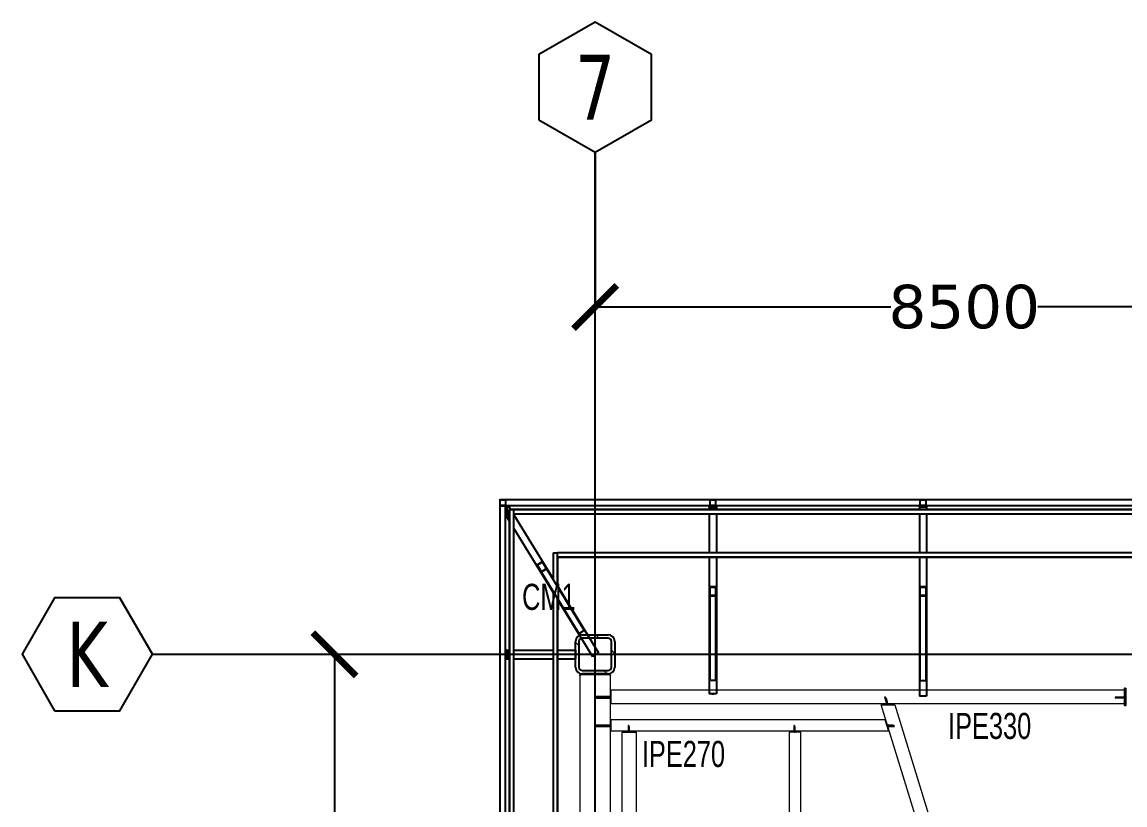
# Model space of a CAD drawing. Header units: millimetres. Extents: x -6598 to 74598, y -11659 to 33736.
# Drawn here: x -6598 to 6100, y 23766 to 32781 of the extents above; entities that cross this region are included whole.
import ezdxf
from ezdxf.enums import TextEntityAlignment as Align

# ---------------------------------------------------------------- set-up
doc = ezdxf.new("R2010")
doc.units = ezdxf.units.MM
for name, color, linetype, lineweight in [('0-3', 50, 'Continuous', 5), ('E_B_PLACA-1', 10, 'Continuous', 25), ('E_B_PLACA-2', 31, 'Continuous', 25), ('E_COLUMNAS-1', 31, 'Continuous', 25), ('E_COLUMNAS-2', 1, 'Continuous', 25), ('E_COLUMNAS-4', 1, 'Continuous', 35), ('E_TEXTO', 3, 'Continuous', 9), ('E_VIGAS-1', 31, 'Continuous', 25), ('E_VIGAS-2', 10, 'Continuous', 25), ('E_VIGAS-3', 5, 'Continuous', 25), ('HCB-VIGAS', 4, 'Continuous', 15), ('S-COLS-HDLN-2', 52, 'Continuous', 9)]:
    doc.layers.add(name, color=color, linetype=linetype, lineweight=lineweight)
for name, color, linetype in [('COTAS', 8, 'Continuous'), ('HCB-EJES', 1, 'Continuous'), ('HCB-PLATINAS', 5, 'Continuous'), ('HCB-ROTULOS', 2, 'Continuous')]:
    doc.layers.add(name, color=color, linetype=linetype)
doc.styles.add('Arial Narrow_2', font='', dxfattribs={"width": 0.85, "height": 0.3})
doc.styles.add('ROMANT', font='romant.shx', dxfattribs={"width": 0.8})
doc.styles.add('VERDANA', font='verdana.ttf')
doc.styles.get('Arial Narrow_2').set_extended_font_data('Arial Narrow')
doc.dimstyles.new('1.125', dxfattribs={"dimscale": 0, "dimtxt": 500, "dimasz": 500, "dimexe": 4, "dimexo": 4, "dimgap": 15, "dimtad": 0, "dimdec": 0, "dimzin": 4, "dimdsep": 46, "dimtxsty": 'ROMANT', "dimblk": 'ARCHTICK', "dimcen": -10, "dimclrd": 256, "dimclrt": 3, "dimadec": 0, "dimazin": 0, "dimtfac": 1, "dimtdec": 0, "dimtix": 1, "dimtmove": 0, "dimatfit": 0, "dimldrblk": 'OBLIQUE', "dimfxl": 0.05, "dimtolj": 1, "dimtzin": 0, "dimarcsym": 0})

# ---------------------------------------------------------------- blocks, each defined once
blk = doc.blocks.new('EST_SFM_VIGA-METALICA-SECCION-C - EST_SFM_VIGA-METALICA-UPN160-1558388-_30_00m_N_E_-NIVEL-8 DOC')
at = {"layer": 'E_VIGAS-1'}
for p, q in [((-35.165, 0.012), (-35.165, 0.018)), ((-35.159, 0.018), (-35.165, 0.018)), ((-32.741, 0.018), (-35.101, 0.018)), ((-30.321, 0.018), (-32.683, 0.018)), ((30.124, 0.018), (-30.263, 0.018)), ((-35.164, -0.047), (-35.097, -0.047)), ((-35.096, -0.047), (-32.747, -0.047)), ((-32.745, -0.047), (-32.679, -0.047)), ((-32.678, -0.047), (-30.327, -0.047)), ((-30.325, -0.047), (-30.259, -0.047)), ((-30.258, -0.047), (30.118, -0.047))]:
    blk.add_line(p, q, dxfattribs=at)
blk = doc.blocks.new('EST_SFM_VIGA-METALICA-SECCION-C - EST_SFM_VIGA-METALICA-UPN160-1608583-_30_00m_N_E_-NIVEL-8 DOC')
at = {"layer": 'E_VIGAS-1'}
for p, q in [((-14.399, -0.016), (-14.399, 0.047)), ((-14.396, 0.047), (-14.399, 0.047)), ((14.528, 0.047), (-14.394, 0.047)), ((-14.399, -0.018), (14.533, -0.018))]:
    blk.add_line(p, q, dxfattribs=at)
blk = doc.blocks.new('EST_SFM_VIGA-METALICA-SECCION-C - EST_SFM_VIGA-METALICA-UPN100-1529610-_30_00m_N_E_-NIVEL-8 DOC')
at = {"layer": 'E_VIGAS-2'}
for p, q in [((-14.442, -0.018), (-14.442, 0.032)), ((14.393, 0.032), (-14.441, 0.032)), ((-14.442, -0.018), (14.393, -0.018))]:
    blk.add_line(p, q, dxfattribs=at)
blk = doc.blocks.new('EST_SFM_VIGA-METALICA-SECCION-C - EST_SFM_VIGA-METALICA-UPN100-1529678-_30_00m_N_E_-NIVEL-8 DOC')
at = {"layer": 'E_VIGAS-2'}
for p, q in [((-13.943, -0.032), (-13.943, 0.018)), ((-13.556, 0.018), (-13.943, 0.018)), ((13.374, 0.018), (-13.422, 0.018)), ((-13.942, -0.032), (-13.638, -0.032)), ((-13.504, -0.032), (13.456, -0.032))]:
    blk.add_line(p, q, dxfattribs=at)
blk = doc.blocks.new('EST_SFM_VIGA-METALICA-SECCION-C - EST_SFM_VIGA-METALICA-UPN100-1526554-_30_00m_N_E_-NIVEL-8 DOC')
at = {"layer": 'E_VIGAS-2'}
for p, q in [((-34.929, -0.032), (-34.929, 0.018)), ((34.942, 0.018), (-34.929, 0.018)), ((-34.929, -0.032), (34.942, -0.032))]:
    blk.add_line(p, q, dxfattribs=at)
blk = doc.blocks.new('EST_SFM_VIGA-METALICA-SECCION-C - EST_SFM_VIGA-METALICA-UPN100-1526616-_30_00m_N_E_-NIVEL-8 DOC')
at = {"layer": 'E_VIGAS-2'}
for p, q in [((-34.827, -0.018), (-34.827, 0.032)), ((34.044, 0.032), (-34.827, 0.032)), ((-34.827, -0.018), (34.044, -0.018))]:
    blk.add_line(p, q, dxfattribs=at)
blk = doc.blocks.new('EST_SCM_COLUMNA-METALICA-SECCION-CUADRADA - EST_SCM_COLUMNA-TUBULAR-CUADRADA_PTEØ_70x70 e_3mm-1586568-_30_00m_N_E_-NIVEL-8 DOC')
at = {"layer": 'E_COLUMNAS-1'}
for p, q in [((-0.035, 0.029), (-0.035, -0.029)), ((-0.032, -0.029), (-0.032, 0.029)), ((0.029, 0.035), (-0.029, 0.035)), ((-0.029, 0.032), (0.029, 0.032)), ((0.032, 0.029), (0.032, -0.029)), ((0.035, -0.029), (0.035, 0.029)), ((0.029, -0.032), (-0.029, -0.032)), ((-0.029, -0.035), (0.029, -0.035))]:
    blk.add_line(p, q, dxfattribs=at)
for centre, radius, start, end in [((-0.029, 0.029), 0.006, 90, 180), ((-0.029, 0.029), 0.003, 90, 180), ((0.029, 0.029), 0.006, 360, 90), ((0.029, 0.029), 0.003, 0, 90), ((-0.029, -0.029), 0.006, 180, 270), ((-0.029, -0.029), 0.006, 190, 270), ((-0.029, -0.029), 0.003, 180, 270), ((-0.029, -0.029), 0.003, 210, 270), ((0.029, -0.029), 0.003, 270, 360), ((0.029, -0.029), 0.006, 270, 360), ((0.029, -0.029), 0.006, 270, 350), ((0.029, -0.029), 0.003, 270, 330)]:
    blk.add_arc(centre, radius, start, end, dxfattribs=at)
blk = doc.blocks.new('EST_SCM_COLUMNA-METALICA-SECCION-CUADRADA - EST_SCM_COLUMNA-TUBULAR-CUADRADA_PTEØ_70x70 e_3mm-V20-_30_00m_N_E_-NIVEL-8 DOC')
at = {"layer": 'E_COLUMNAS-1'}
for p, q in [((-0.035, 0.029), (-0.035, -0.029)), ((-0.032, -0.029), (-0.032, 0.029)), ((0.029, 0.035), (-0.029, 0.035)), ((-0.029, 0.032), (0.029, 0.032)), ((0.032, 0.029), (0.032, -0.029)), ((0.035, -0.029), (0.035, 0.029)), ((0.029, -0.032), (-0.029, -0.032)), ((-0.029, -0.035), (0.029, -0.035))]:
    blk.add_line(p, q, dxfattribs=at)
for centre, radius, start, end in [((-0.029, 0.029), 0.006, 90, 180), ((-0.029, 0.029), 0.003, 90, 180), ((0.029, 0.029), 0.006, 360, 90), ((0.029, 0.029), 0.003, 0, 90), ((-0.029, -0.029), 0.006, 180, 270), ((-0.029, -0.029), 0.003, 180, 270), ((0.029, -0.029), 0.003, 270, 360), ((0.029, -0.029), 0.006, 270, 360), ((0.029, -0.029), 0.006, 280, 350), ((0.029, -0.029), 0.003, 300, 330)]:
    blk.add_arc(centre, radius, start, end, dxfattribs=at)
blk = doc.blocks.new('DCTIB_CNI_EST_MOD-1A-FAC_0001_rvt-2-_30_00m_N_E_-NIVEL-8 DOC')
at = {"layer": 'E_B_PLACA-1'}
for p, q in [((-75.147, 167.83), (-5.177, 167.83)), ((-75.147, 138.995), (-75.147, 167.83)), ((-74.597, 167.28), (-74.597, 166.944)), ((-5.727, 167.28), (-74.597, 167.28)), ((-74.597, 166.81), (-74.597, 140.014))]:
    blk.add_line(p, q, dxfattribs=at)
at = {"layer": 'E_B_PLACA-2'}
for p, q in [((-75.147, 167.83), (-75.147, 138.995)), ((-5.177, 167.83), (-75.147, 167.83)), ((-74.597, 167.28), (-5.727, 167.28)), ((-74.597, 166.944), (-74.597, 167.28)), ((-74.597, 140.014), (-74.597, 166.81))]:
    blk.add_line(p, q, dxfattribs=at)
at = {"layer": 'E_COLUMNAS-1'}
for centre, radius, start, end in [((-75.196, 167.879), 0.006, 280, 350), ((-75.196, 167.879), 0.006, 280, 350), ((-75.196, 167.879), 0.003, 300, 330), ((-75.196, 167.879), 0.003, 300, 330), ((-72.836, 167.879), 0.006, 190, 270), ((-72.836, 167.879), 0.006, 190, 270), ((-72.836, 167.879), 0.003, 210, 270), ((-72.836, 167.879), 0.003, 210, 270), ((-72.778, 167.879), 0.006, 270, 350), ((-72.778, 167.879), 0.006, 270, 350), ((-72.778, 167.879), 0.003, 270, 330), ((-72.778, 167.879), 0.003, 270, 330), ((-70.416, 167.879), 0.006, 190, 270), ((-70.416, 167.879), 0.006, 190, 270), ((-70.416, 167.879), 0.003, 210, 270), ((-70.416, 167.879), 0.003, 210, 270), ((-70.358, 167.879), 0.006, 270, 350), ((-70.358, 167.879), 0.006, 270, 350), ((-70.358, 167.879), 0.003, 270, 330), ((-70.358, 167.879), 0.003, 270, 330)]:
    blk.add_arc(centre, radius, start, end, dxfattribs=at)
at = {"layer": 'E_VIGAS-1'}
for p, q in [((-75.154, 167.859), (-75.166, 167.878)), ((-72.81, 167.876), (-72.81, 167.878)), ((-72.81, 167.864), (-72.81, 167.873)), ((-72.805, 167.878), (-72.805, 167.876)), ((-72.805, 167.873), (-72.805, 167.864)), ((-70.39, 167.876), (-70.39, 167.878)), ((-70.39, 167.864), (-70.39, 167.873)), ((-70.385, 167.878), (-70.385, 167.876)), ((-70.385, 167.873), (-70.385, 167.864)), ((-75.195, 167.791), (-75.176, 167.76)), ((-75.181, 167.83), (-75.178, 167.825)), ((-75.178, 167.816), (-75.181, 167.82)), ((-75.176, 167.859), (-75.176, 167.842)), ((-75.176, 167.842), (-75.176, 167.859)), ((-75.176, 167.859), (-75.154, 167.859)), ((-75.176, 167.739), (-75.176, 167.792)), ((-75.153, 167.858), (-75.175, 167.858)), ((-75.175, 167.858), (-75.175, 167.737)), ((-75.173, 167.867), (-75.174, 167.865)), ((-75.153, 167.858), (-75.136, 167.83)), ((-72.848, 167.858), (-72.848, 167.859)), ((-72.848, 167.859), (-72.82, 167.859)), ((-72.82, 167.859), (-72.848, 167.859)), ((-72.848, 167.858), (-72.766, 167.858)), ((-72.766, 167.858), (-72.848, 167.858)), ((-72.848, 167.858), (-72.848, 167.83)), ((-72.81, 167.859), (-72.81, 167.864)), ((-72.805, 167.864), (-72.805, 167.859)), ((-72.766, 167.859), (-72.794, 167.859)), ((-72.794, 167.859), (-72.766, 167.859)), ((-72.766, 167.859), (-72.766, 167.858)), ((-72.766, 167.858), (-72.766, 167.83)), ((-70.428, 167.858), (-70.428, 167.859)), ((-70.428, 167.859), (-70.4, 167.859)), ((-70.346, 167.858), (-70.428, 167.858)), ((-70.428, 167.858), (-70.428, 167.83)), ((-70.39, 167.859), (-70.39, 167.864)), ((-70.385, 167.864), (-70.385, 167.859)), ((-70.374, 167.859), (-70.346, 167.859)), ((-70.346, 167.859), (-70.346, 167.858)), ((-70.346, 167.858), (-70.346, 167.83)), ((-75.175, 167.737), (-75.147, 167.692)), ((-72.848, 167.28), (-72.848, 165.706)), ((-72.766, 167.28), (-72.766, 165.706)), ((-70.428, 167.28), (-70.428, 165.679)), ((-70.346, 167.28), (-70.346, 165.679)), ((-74.828, 167.188), (-74.782, 167.113)), ((-74.772, 167.226), (-74.827, 167.193)), ((-74.826, 167.191), (-74.771, 167.224)), ((-74.826, 167.188), (-74.822, 167.181)), ((-74.781, 167.114), (-74.826, 167.188)), ((-74.782, 167.113), (-74.35, 166.404)), ((-74.781, 167.114), (-74.779, 167.111)), ((-74.724, 167.146), (-74.779, 167.113)), ((-74.778, 167.111), (-74.723, 167.145)), ((-74.765, 167.216), (-74.769, 167.223)), ((-74.769, 167.223), (-74.724, 167.149)), ((-74.723, 167.15), (-74.768, 167.224)), ((-74.722, 167.146), (-74.724, 167.149)), ((-74.29, 166.44), (-74.723, 167.15)), ((-74.597, 166.95), (-74.124, 166.179)), ((-72.842, 166.934), (-72.842, 166.84)), ((-72.841, 166.934), (-72.841, 166.925)), ((-72.841, 166.84), (-72.841, 166.934)), ((-72.775, 166.939), (-72.839, 166.939)), ((-72.839, 166.937), (-72.775, 166.937)), ((-72.774, 166.925), (-72.774, 166.934)), ((-72.774, 166.934), (-72.774, 166.84)), ((-72.772, 166.84), (-72.772, 166.934)), ((-70.422, 166.934), (-70.422, 166.84)), ((-70.421, 166.934), (-70.421, 166.925)), ((-70.421, 166.84), (-70.421, 166.934)), ((-70.355, 166.939), (-70.419, 166.939)), ((-70.419, 166.937), (-70.355, 166.937)), ((-70.354, 166.925), (-70.354, 166.934)), ((-70.354, 166.934), (-70.354, 166.84)), ((-70.352, 166.84), (-70.352, 166.934)), ((-74.597, 166.793), (-74.194, 166.136)), ((-72.842, 166.84), (-72.842, 165.87)), ((-72.841, 166.84), (-72.841, 166.837)), ((-72.775, 166.838), (-72.839, 166.838)), ((-72.839, 166.836), (-72.775, 166.836)), ((-72.774, 166.837), (-72.774, 166.84)), ((-72.772, 165.87), (-72.772, 166.84)), ((-70.422, 166.84), (-70.422, 165.865)), ((-70.421, 166.84), (-70.421, 166.837)), ((-70.355, 166.838), (-70.419, 166.838)), ((-70.419, 166.836), (-70.355, 166.836)), ((-70.354, 166.837), (-70.354, 166.84)), ((-70.352, 165.865), (-70.352, 166.84)), ((-74.346, 166.402), (-74.291, 166.435)), ((-75.177, 166.212), (-75.195, 166.212)), ((-75.195, 166.165), (-75.181, 166.165)), ((-75.181, 166.16), (-75.195, 166.16)), ((-75.195, 166.112), (-75.177, 166.112)), ((-75.181, 166.165), (-75.176, 166.165)), ((-75.181, 166.165), (-75.176, 166.165)), ((-75.177, 166.165), (-75.181, 166.165)), ((-75.176, 166.16), (-75.181, 166.16)), ((-75.181, 166.16), (-75.177, 166.16)), ((-75.176, 166.16), (-75.181, 166.16)), ((-75.177, 166.175), (-75.177, 166.212)), ((-75.177, 166.212), (-75.175, 166.212)), ((-75.177, 166.112), (-75.177, 166.15)), ((-75.175, 166.112), (-75.177, 166.112)), ((-75.175, 166.112), (-75.175, 166.212)), ((-75.175, 166.212), (-75.147, 166.212)), ((-75.175, 166.212), (-75.175, 166.112)), ((-75.175, 166.112), (-75.147, 166.112)), ((-74.597, 166.212), (-74.388, 166.212)), ((-74.597, 166.112), (-74.388, 166.112)), ((-74.388, 166.212), (-74.388, 166.112)), ((-74.124, 166.179), (-74.194, 166.136)), ((-72.839, 165.866), (-72.775, 165.866)), ((-70.419, 165.861), (-70.355, 165.861)), ((-72.766, 165.706), (-72.848, 165.706)), ((-72.82, 165.706), (-72.848, 165.706)), ((-72.81, 165.706), (-72.81, 165.706)), ((-72.81, 165.706), (-72.805, 165.706)), ((-72.805, 165.706), (-72.805, 165.706)), ((-72.766, 165.706), (-72.794, 165.706)), ((-70.346, 165.679), (-70.428, 165.679))]:
    blk.add_line(p, q, dxfattribs=at)
at = {"layer": 'E_VIGAS-1', "flags": 128}
for points in [[(-75.17, 167.878), (-75.171, 167.874), (-75.172, 167.87), (-75.174, 167.866), (-75.176, 167.862), (-75.18, 167.859), (-75.183, 167.856), (-75.188, 167.854), (-75.192, 167.853), (-75.195, 167.853)], [(-75.195, 167.853), (-75.191, 167.846), (-75.186, 167.837), (-75.181, 167.83)], [(-75.181, 167.82), (-75.186, 167.828), (-75.191, 167.837), (-75.195, 167.843)], [(-75.154, 167.859), (-75.153, 167.858), (-75.153, 167.858)], [(-75.175, 167.737), (-75.176, 167.737), (-75.176, 167.739)], [(-74.827, 167.193), (-74.828, 167.192), (-74.828, 167.192), (-74.828, 167.191), (-74.828, 167.19), (-74.828, 167.189), (-74.828, 167.188), (-74.828, 167.188)], [(-74.826, 167.188), (-74.826, 167.189), (-74.827, 167.189), (-74.827, 167.19), (-74.827, 167.19), (-74.826, 167.19), (-74.826, 167.191), (-74.826, 167.191)], [(-74.782, 167.113), (-74.782, 167.113), (-74.781, 167.112), (-74.78, 167.112), (-74.78, 167.111), (-74.779, 167.111), (-74.778, 167.111), (-74.778, 167.111)], [(-74.779, 167.113), (-74.779, 167.113), (-74.779, 167.113), (-74.78, 167.113), (-74.78, 167.113), (-74.78, 167.113), (-74.781, 167.114), (-74.781, 167.114)], [(-74.768, 167.224), (-74.768, 167.225), (-74.769, 167.225), (-74.77, 167.226), (-74.77, 167.226), (-74.771, 167.226), (-74.772, 167.226), (-74.772, 167.226)], [(-74.771, 167.224), (-74.771, 167.224), (-74.771, 167.224), (-74.771, 167.224), (-74.77, 167.224), (-74.77, 167.224), (-74.77, 167.224), (-74.769, 167.224), (-74.769, 167.223)], [(-74.724, 167.149), (-74.724, 167.149), (-74.724, 167.148), (-74.723, 167.148), (-74.724, 167.147), (-74.724, 167.147), (-74.724, 167.147), (-74.724, 167.146)], [(-74.723, 167.145), (-74.722, 167.145), (-74.722, 167.146), (-74.722, 167.146), (-74.722, 167.147), (-74.722, 167.148), (-74.722, 167.149), (-74.723, 167.15)], [(-72.839, 166.939), (-72.84, 166.939), (-72.84, 166.938), (-72.841, 166.938), (-72.841, 166.938), (-72.842, 166.937), (-72.842, 166.936), (-72.842, 166.935), (-72.842, 166.934)], [(-72.841, 166.934), (-72.841, 166.935), (-72.84, 166.935), (-72.84, 166.936), (-72.84, 166.936), (-72.84, 166.936), (-72.84, 166.936), (-72.839, 166.937), (-72.839, 166.937)], [(-72.772, 166.934), (-72.772, 166.935), (-72.772, 166.936), (-72.773, 166.937), (-72.773, 166.938), (-72.773, 166.938), (-72.774, 166.938), (-72.775, 166.939), (-72.775, 166.939)], [(-72.775, 166.937), (-72.775, 166.937), (-72.775, 166.936), (-72.774, 166.936), (-72.774, 166.936), (-72.774, 166.936), (-72.774, 166.935), (-72.774, 166.935), (-72.774, 166.934)], [(-70.419, 166.939), (-70.42, 166.939), (-70.42, 166.938), (-70.421, 166.938), (-70.421, 166.938), (-70.422, 166.937), (-70.422, 166.936), (-70.422, 166.935), (-70.422, 166.934)], [(-70.421, 166.934), (-70.421, 166.935), (-70.42, 166.935), (-70.42, 166.936), (-70.42, 166.936), (-70.42, 166.936), (-70.42, 166.936), (-70.419, 166.937), (-70.419, 166.937)], [(-70.352, 166.934), (-70.352, 166.935), (-70.352, 166.936), (-70.353, 166.937), (-70.353, 166.938), (-70.353, 166.938), (-70.354, 166.938), (-70.355, 166.939), (-70.355, 166.939)], [(-70.355, 166.937), (-70.355, 166.937), (-70.355, 166.936), (-70.354, 166.936), (-70.354, 166.936), (-70.354, 166.936), (-70.354, 166.935), (-70.354, 166.935), (-70.354, 166.934)], [(-72.842, 166.84), (-72.842, 166.839), (-72.842, 166.839), (-72.842, 166.838), (-72.841, 166.837), (-72.841, 166.837), (-72.84, 166.836), (-72.84, 166.836), (-72.839, 166.836)], [(-72.839, 166.838), (-72.839, 166.838), (-72.84, 166.838), (-72.84, 166.839), (-72.84, 166.839), (-72.84, 166.839), (-72.84, 166.839), (-72.841, 166.84), (-72.841, 166.84)], [(-72.775, 166.836), (-72.775, 166.836), (-72.774, 166.836), (-72.773, 166.837), (-72.773, 166.837), (-72.773, 166.838), (-72.772, 166.839), (-72.772, 166.839), (-72.772, 166.84)], [(-72.774, 166.84), (-72.774, 166.84), (-72.774, 166.839), (-72.774, 166.839), (-72.774, 166.839), (-72.774, 166.839), (-72.775, 166.838), (-72.775, 166.838), (-72.775, 166.838)], [(-70.422, 166.84), (-70.422, 166.839), (-70.422, 166.839), (-70.422, 166.838), (-70.421, 166.837), (-70.421, 166.837), (-70.42, 166.836), (-70.42, 166.836), (-70.419, 166.836)], [(-70.419, 166.838), (-70.419, 166.838), (-70.42, 166.838), (-70.42, 166.839), (-70.42, 166.839), (-70.42, 166.839), (-70.42, 166.839), (-70.421, 166.84), (-70.421, 166.84)], [(-70.355, 166.836), (-70.355, 166.836), (-70.354, 166.836), (-70.353, 166.837), (-70.353, 166.837), (-70.353, 166.838), (-70.352, 166.839), (-70.352, 166.839), (-70.352, 166.84)], [(-70.354, 166.84), (-70.354, 166.84), (-70.354, 166.839), (-70.354, 166.839), (-70.354, 166.839), (-70.354, 166.839), (-70.355, 166.838), (-70.355, 166.838), (-70.355, 166.838)], [(-74.35, 166.404), (-74.35, 166.403), (-74.349, 166.403), (-74.348, 166.402), (-74.348, 166.402), (-74.347, 166.402), (-74.346, 166.402), (-74.346, 166.402)], [(-74.291, 166.435), (-74.29, 166.436), (-74.29, 166.436), (-74.29, 166.437), (-74.29, 166.438), (-74.29, 166.439), (-74.29, 166.44), (-74.29, 166.44)], [(-72.839, 165.866), (-72.84, 165.866), (-72.84, 165.866), (-72.841, 165.867), (-72.841, 165.867), (-72.842, 165.868), (-72.842, 165.869), (-72.842, 165.869), (-72.842, 165.87)], [(-72.772, 165.87), (-72.772, 165.869), (-72.772, 165.869), (-72.773, 165.868), (-72.773, 165.867), (-72.773, 165.867), (-72.774, 165.866), (-72.775, 165.866), (-72.775, 165.866)], [(-70.419, 165.861), (-70.42, 165.861), (-70.42, 165.861), (-70.421, 165.862), (-70.421, 165.862), (-70.422, 165.863), (-70.422, 165.864), (-70.422, 165.864), (-70.422, 165.865)], [(-70.352, 165.865), (-70.352, 165.864), (-70.352, 165.864), (-70.353, 165.863), (-70.353, 165.862), (-70.353, 165.862), (-70.354, 165.861), (-70.355, 165.861), (-70.355, 165.861)]]:
    blk.add_lwpolyline(points, dxfattribs=at)
at = {"layer": 'E_VIGAS-1'}
for centre, start_param, end_param in [((-72.82, 165.706), 4.712389, 6.283185), ((-72.82, 165.706), 0.785398, 1.308997), ((-72.82, 165.706), 0, 0.261799), ((-72.794, 165.706), 3.141593, 4.712389), ((-72.794, 165.706), 2.879793, 3.141593), ((-72.794, 165.706), 1.832596, 2.356194)]:
    blk.add_ellipse(centre, major_axis=(0.0107, 0), ratio=0.002226, start_param=start_param, end_param=end_param, dxfattribs=at)
for points, knots in [([(-75.181, 167.83), (-75.181, 167.83), (-75.181, 167.829), (-75.18, 167.828), (-75.18, 167.828), (-75.179, 167.828), (-75.179, 167.828), (-75.179, 167.827), (-75.178, 167.828), (-75.178, 167.828), (-75.178, 167.828), (-75.178, 167.829), (-75.177, 167.829), (-75.177, 167.829), (-75.177, 167.829), (-75.177, 167.83), (-75.177, 167.83), (-75.177, 167.83), (-75.177, 167.831), (-75.177, 167.832), (-75.177, 167.832), (-75.177, 167.832), (-75.177, 167.832), (-75.177, 167.833), (-75.177, 167.833), (-75.177, 167.833), (-75.177, 167.834), (-75.177, 167.835), (-75.176, 167.836), (-75.176, 167.836), (-75.176, 167.838), (-75.176, 167.84), (-75.176, 167.841), (-75.176, 167.842)], [0, 0, 0, 0, 0.071429, 0.142857, 0.160714, 0.178571, 0.214286, 0.25, 0.285714, 0.321429, 0.357143, 0.392857, 0.410714, 0.419643, 0.428571, 0.4375, 0.446429, 0.464286, 0.5, 0.535714, 0.553571, 0.5625, 0.571429, 0.580357, 0.589286, 0.607143, 0.642857, 0.678571, 0.714286, 0.75, 0.785714, 0.857143, 1, 1, 1, 1]), ([(-75.178, 167.828), (-75.178, 167.828), (-75.179, 167.827), (-75.179, 167.828), (-75.179, 167.828), (-75.18, 167.828), (-75.18, 167.828), (-75.181, 167.829), (-75.181, 167.83), (-75.181, 167.83)], [0.7142857, 0.7142857, 0.7142857, 0.7142857, 0.75, 0.7857143, 0.8214286, 0.8392857, 0.8571429, 0.9285714, 1, 1, 1, 1]), ([(-75.176, 167.792), (-75.176, 167.793), (-75.176, 167.796), (-75.177, 167.801), (-75.177, 167.805), (-75.178, 167.811), (-75.179, 167.816), (-75.181, 167.819), (-75.181, 167.82)], [0, 0, 0, 0, 0.142857, 0.285714, 0.428571, 0.571429, 0.857143, 1, 1, 1, 1]), ([(-75.176, 167.842), (-75.176, 167.841), (-75.176, 167.84), (-75.176, 167.838), (-75.176, 167.836), (-75.176, 167.836), (-75.177, 167.835), (-75.177, 167.834), (-75.177, 167.833), (-75.177, 167.833), (-75.177, 167.833), (-75.177, 167.832), (-75.177, 167.832)], [0, 0, 0, 0, 0.1428571, 0.2142857, 0.25, 0.2857143, 0.3214286, 0.3571429, 0.3928571, 0.4107143, 0.4196429, 0.4285714, 0.4285714, 0.4285714, 0.4285714]), ([(-75.177, 167.805), (-75.177, 167.803), (-75.176, 167.799), (-75.176, 167.794), (-75.176, 167.792)], [0.5714286, 0.5714286, 0.5714286, 0.5714286, 0.7857143, 0.9824864, 0.9824864, 0.9824864, 0.9824864]), ([(-72.82, 167.859), (-72.819, 167.859), (-72.818, 167.859), (-72.815, 167.859), (-72.813, 167.86), (-72.811, 167.86), (-72.81, 167.862), (-72.81, 167.863), (-72.81, 167.864)], [0, 0, 0, 0, 0.142857, 0.285714, 0.428571, 0.571429, 0.785714, 1, 1, 1, 1]), ([(-72.81, 167.864), (-72.81, 167.863), (-72.81, 167.862), (-72.812, 167.86), (-72.813, 167.86), (-72.815, 167.859), (-72.816, 167.859), (-72.817, 167.859), (-72.819, 167.859), (-72.82, 167.859)], [0, 0, 0, 0, 0.285714, 0.428571, 0.571429, 0.678571, 0.732143, 0.785714, 1, 1, 1, 1]), ([(-72.794, 167.859), (-72.795, 167.859), (-72.796, 167.859), (-72.799, 167.859), (-72.801, 167.86), (-72.803, 167.86), (-72.804, 167.862), (-72.805, 167.863), (-72.805, 167.864)], [0, 0, 0, 0, 0.142857, 0.285714, 0.428571, 0.571429, 0.785714, 1, 1, 1, 1]), ([(-72.805, 167.864), (-72.805, 167.863), (-72.804, 167.861), (-72.803, 167.86), (-72.801, 167.86), (-72.8, 167.859), (-72.799, 167.859), (-72.797, 167.859), (-72.795, 167.859), (-72.794, 167.859)], [0, 0, 0, 0, 0.285714, 0.428571, 0.571429, 0.678571, 0.732143, 0.785714, 1, 1, 1, 1]), ([(-70.4, 167.859), (-70.399, 167.859), (-70.398, 167.859), (-70.395, 167.859), (-70.393, 167.86), (-70.391, 167.86), (-70.39, 167.862), (-70.39, 167.863), (-70.39, 167.864)], [0, 0, 0, 0, 0.142857, 0.285714, 0.428571, 0.571429, 0.785714, 1, 1, 1, 1]), ([(-70.39, 167.864), (-70.39, 167.863), (-70.39, 167.862), (-70.392, 167.86), (-70.393, 167.86), (-70.395, 167.859), (-70.396, 167.859), (-70.397, 167.859), (-70.399, 167.859), (-70.4, 167.859)], [0, 0, 0, 0, 0.285714, 0.428571, 0.571429, 0.678571, 0.732143, 0.785714, 1, 1, 1, 1]), ([(-70.374, 167.859), (-70.375, 167.859), (-70.376, 167.859), (-70.379, 167.859), (-70.381, 167.86), (-70.383, 167.86), (-70.384, 167.862), (-70.385, 167.863), (-70.385, 167.864)], [0, 0, 0, 0, 0.142857, 0.285714, 0.428571, 0.571429, 0.785714, 1, 1, 1, 1]), ([(-70.385, 167.864), (-70.385, 167.863), (-70.384, 167.862), (-70.383, 167.86), (-70.381, 167.86), (-70.38, 167.859), (-70.379, 167.859), (-70.377, 167.859), (-70.375, 167.859), (-70.374, 167.859)], [0, 0, 0, 0, 0.285714, 0.428571, 0.571429, 0.678571, 0.732143, 0.785714, 1, 1, 1, 1]), ([(-75.181, 166.165), (-75.181, 166.165), (-75.18, 166.165), (-75.179, 166.166), (-75.178, 166.167), (-75.177, 166.168), (-75.177, 166.17), (-75.177, 166.171), (-75.177, 166.172), (-75.177, 166.174), (-75.177, 166.175)], [0, 0, 0, 0, 0.142857, 0.285714, 0.428571, 0.571429, 0.678571, 0.732143, 0.785714, 1, 1, 1, 1]), ([(-75.177, 166.15), (-75.177, 166.151), (-75.177, 166.152), (-75.177, 166.154), (-75.177, 166.156), (-75.178, 166.158), (-75.179, 166.159), (-75.181, 166.16), (-75.181, 166.16)], [0, 0, 0, 0, 0.142857, 0.285714, 0.428571, 0.571429, 0.785714, 1, 1, 1, 1])]:
    blk.add_open_spline(points, degree=3, knots=knots, dxfattribs=at)
for points in [[(-75.181, 167.82), (-75.18, 167.818), (-75.179, 167.816), (-75.178, 167.813)], [(-75.176, 167.859), (-75.176, 167.859), (-75.176, 167.858), (-75.175, 167.858), (-75.175, 167.858)]]:
    blk.add_open_spline(points, degree=3, dxfattribs=at)
at = {"layer": 'E_VIGAS-2'}
for p, q in [((-75.097, 167.767), (-74.647, 167.033)), ((-72.848, 167.78), (-72.848, 167.33)), ((-72.766, 167.78), (-72.766, 167.33)), ((-70.428, 167.78), (-70.428, 167.33)), ((-70.346, 167.78), (-70.346, 167.33)), ((-75.097, 167.61), (-74.647, 166.876)), ((-75.097, 166.212), (-74.647, 166.212)), ((-75.097, 166.112), (-74.647, 166.112))]:
    blk.add_line(p, q, dxfattribs=at)
at = {"layer": 'E_COLUMNAS-1'}
for name, p in [('EST_SCM_COLUMNA-METALICA-SECCION-CUADRADA - EST_SCM_COLUMNA-TUBULAR-CUADRADA_PTEØ_70x70 e_3mm-V20-_30_00m_N_E_-NIVEL-8 DOC', (-75.225, 167.908)), ('EST_SCM_COLUMNA-METALICA-SECCION-CUADRADA - EST_SCM_COLUMNA-TUBULAR-CUADRADA_PTEØ_70x70 e_3mm-1586568-_30_00m_N_E_-NIVEL-8 DOC', (-72.807, 167.908)), ('EST_SCM_COLUMNA-METALICA-SECCION-CUADRADA - EST_SCM_COLUMNA-TUBULAR-CUADRADA_PTEØ_70x70 e_3mm-1586568-_30_00m_N_E_-NIVEL-8 DOC', (-70.387, 167.908))]:
    blk.add_blockref(name, p, dxfattribs=at)
at = {"layer": 'E_VIGAS-1'}
for name, p in [('EST_SFM_VIGA-METALICA-SECCION-C - EST_SFM_VIGA-METALICA-UPN160-1558388-_30_00m_N_E_-NIVEL-8 DOC', (-40.095, 167.925)), ('EST_SFM_VIGA-METALICA-SECCION-C - EST_SFM_VIGA-METALICA-UPN100-1526554-_30_00m_N_E_-NIVEL-8 DOC', (-40.169, 167.812)), ('EST_SFM_VIGA-METALICA-SECCION-C - EST_SFM_VIGA-METALICA-UPN100-1526616-_30_00m_N_E_-NIVEL-8 DOC', (-39.77, 167.298))]:
    blk.add_blockref(name, p, dxfattribs=at)
for name, p, rotation in [('EST_SFM_VIGA-METALICA-SECCION-C - EST_SFM_VIGA-METALICA-UPN160-1608583-_30_00m_N_E_-NIVEL-8 DOC', (-75.242, 153.479), 270), ('EST_SFM_VIGA-METALICA-SECCION-C - EST_SFM_VIGA-METALICA-UPN100-1529610-_30_00m_N_E_-NIVEL-8 DOC', (-75.13, 153.388), 269.9999999999999), ('EST_SFM_VIGA-METALICA-SECCION-C - EST_SFM_VIGA-METALICA-UPN100-1529678-_30_00m_N_E_-NIVEL-8 DOC', (-74.615, 153.388), 270.0000000000001)]:
    blk.add_blockref(name, p, dxfattribs=dict(at, rotation=rotation))
blk = doc.blocks.new('EST_SCM_COLUMNA-METALICA-SECCION-CUADRADA - EST_SCM_COLUMNA-TUBULAR-CUADRADA_ARMADA_450X450X38-V34-_30_00m_N_E_-NIVEL-8 DOC')
at = {"layer": 'S-COLS-HDLN-2'}
h = blk.add_hatch(dxfattribs=at)
h.set_pattern_fill('FP_17', color=256, style=0, pattern_type=2)
h.set_pattern_definition([(135, (74.162, -166.162), (-0.15909903, -0.15909903), [])])
h.paths.add_polyline_path([(0.138, -0.225), (0.149, -0.225), (0.178, -0.219), (0.203, -0.203), (0.219, -0.178), (0.225, -0.149), (0.225, 0.149), (0.219, 0.178), (0.203, 0.203), (0.178, 0.219), (0.149, 0.225), (-0.149, 0.225), (-0.178, 0.219), (-0.203, 0.203), (-0.219, 0.178), (-0.225, 0.149), (-0.225, -0.149), (-0.219, -0.178), (-0.203, -0.203), (-0.174, -0.22), (-0.148, -0.225), (-0.005, -0.225)])
h.paths.add_polyline_path([(0.149, -0.187), (-0.155, -0.185), (-0.168, -0.182), (-0.182, -0.168), (-0.187, -0.149), (-0.187, 0.149), (-0.182, 0.168), (-0.168, 0.182), (-0.148, 0.187), (0.149, 0.187), (0.168, 0.182), (0.182, 0.168), (0.187, 0.149), (0.187, -0.149), (0.182, -0.168), (0.168, -0.182), (0.16, -0.184)])
at = {"layer": 'E_COLUMNAS-2'}
for p, q in [((-0.225, -0.149), (-0.225, 0.149)), ((-0.187, 0.149), (-0.187, -0.149)), ((-0.149, 0.225), (0.149, 0.225)), ((0.149, 0.187), (-0.149, 0.187)), ((0.187, -0.149), (0.187, 0.149)), ((0.225, 0.149), (0.225, -0.149)), ((-0.149, -0.187), (0.149, -0.187)), ((0.149, -0.225), (-0.149, -0.225))]:
    blk.add_line(p, q, dxfattribs=at)
for centre, radius, start, end in [((-0.149, 0.149), 0.076, 90, 180), ((-0.149, 0.149), 0.038, 90, 180), ((0.149, 0.149), 0.076, 0, 90), ((0.149, 0.149), 0.038, 360, 90), ((-0.149, -0.149), 0.076, 180, 270), ((-0.149, -0.149), 0.038, 180, 270), ((0.149, -0.149), 0.038, 270, 360), ((0.149, -0.149), 0.076, 270, 0)]:
    blk.add_arc(centre, radius, start, end, dxfattribs=at)
blk = doc.blocks.new('_ArchTick')
at = {"color": 0, "linetype": 'ByBlock', "const_width": 0.15}
blk.add_lwpolyline([(-0.5, -0.5), (0.5, 0.5)], dxfattribs=at)
blk = doc.blocks.new('*D505')
at = {"layer": 'COTAS', "color": 0, "lineweight": -2, "transparency": 16777216}
for p, q in [((-5094, 25500), (-2996, 25500)), ((-5094, 17000), (-2996, 17000))]:
    blk.add_line(p, q, dxfattribs=at)
at = {"layer": 'COTAS', "lineweight": -2, "transparency": 16777216}
for p, q in [((-3000, 25500), (-3000, 21526)), ((-3000, 17000), (-3000, 20974))]:
    blk.add_line(p, q, dxfattribs=at)
at = {"layer": 'Defpoints', "color": 0, "transparency": 16777216}
for p in [(-5098, 25500), (-3000, 25500), (-5098, 17000)]:
    blk.add_point(p, dxfattribs=at)
at = {"layer": 'COTAS', "lineweight": -2, "transparency": 16777216, "xscale": 500, "yscale": 500, "zscale": 500}
for p, rotation in [((-3000, 25500), 90), ((-3000, 17000), 270)]:
    blk.add_blockref('_ArchTick', p, dxfattribs=dict(at, rotation=rotation))
at = {"layer": 'COTAS', "color": 3, "transparency": 16777216, "insert": (-3000, 21250), "char_height": 500, "attachment_point": 5, "rotation": 0.01, "style": 'VERDANA'}
blk.add_mtext('\\A1;8500', dxfattribs=at)
blk = doc.blocks.new('_Oblique')
at = {"color": 0, "linetype": 'ByBlock', "lineweight": -2}
blk.add_line((-0.5, -0.5), (0.5, 0.5), dxfattribs=at)
blk = doc.blocks.new('*D509')
at = {"layer": 'COTAS', "color": 0, "lineweight": -2, "transparency": 16777216}
for p, q in [((0, 31277), (0, 29496)), ((8500, 31277), (8500, 29496))]:
    blk.add_line(p, q, dxfattribs=at)
at = {"layer": 'COTAS', "lineweight": -2, "transparency": 16777216}
for p, q in [((0, 29500), (3404, 29500)), ((8500, 29500), (5096, 29500))]:
    blk.add_line(p, q, dxfattribs=at)
at = {"layer": 'Defpoints', "color": 0, "transparency": 16777216}
for p in [(0, 31281), (8500, 31281), (0, 29500)]:
    blk.add_point(p, dxfattribs=at)
at = {"layer": 'COTAS', "lineweight": -2, "transparency": 16777216, "xscale": 500, "yscale": 500, "zscale": 500, "rotation": 180}
blk.add_blockref('_ArchTick', (0, 29500), dxfattribs=at)
at = {"layer": 'COTAS', "lineweight": -2, "transparency": 16777216, "xscale": 500, "yscale": 500, "zscale": 500}
blk.add_blockref('_ArchTick', (8500, 29500), dxfattribs=at)
at = {"layer": 'COTAS', "color": 3, "transparency": 16777216, "insert": (4250, 29500), "char_height": 500, "attachment_point": 5, "style": 'VERDANA'}
blk.add_mtext('\\A1;8500', dxfattribs=at)

msp = doc.modelspace()

# ---------------------------------------------------------------- linework, layer by layer
at = {"layer": 'E_VIGAS-3'}
for points, knots in [([(-170.6, 25257.5), (-170.9, 25257.6), (-171.6, 25257.7), (-172.5, 25258), (-173.3, 25258.2), (-174, 25258.4), (-174.8, 25258.6), (-175, 25258.6), (-175, 25258.6)], [0, 0, 0, 0, 0.1428571, 0.2857143, 0.4285714, 0.5714286, 0.7142857, 1, 1, 1, 1]), ([(175, 25258.6), (175, 25258.6), (174.8, 25258.6), (174, 25258.4), (173.4, 25258.2), (172.8, 25258.1), (172.4, 25257.9), (171.7, 25257.8), (171.1, 25257.6), (170.6, 25257.5)], [0, 0, 0, 0, 0.2857143, 0.4285714, 0.5714286, 0.6785714, 0.7321429, 0.7857143, 1, 1, 1, 1])]:
    msp.add_open_spline(points, degree=3, knots=knots, dxfattribs=at)
at = {"layer": 'HCB-EJES'}
for p, q in [((0.1, -5780.2), (0.1, 31280.5)), ((-5098.2, 25500), (73098.4, 25500))]:
    msp.add_line(p, q, dxfattribs=at)
at = {"layer": 'HCB-PLATINAS', "color": 4}
msp.add_lwpolyline([(6104.9, 25109.9), (6104.9, 24909.9), (6098.9, 24909.9), (6098.9, 25109.9)], close=True, dxfattribs=at)
at = {"layer": 'HCB-ROTULOS'}
for points in [[(-649.4, 31655.5), (0.1, 31280.5), (649.6, 31655.5), (649.6, 32405.5), (0.1, 32780.5), (-649.4, 32405.5)], [(-6223.2, 24850.5), (-5473.2, 24850.5), (-5098.2, 25500), (-5473.2, 26149.5), (-6223.2, 26149.5), (-6598.2, 25500)]]:
    msp.add_lwpolyline(points, close=True, dxfattribs=at)
at = {"layer": 'HCB-VIGAS'}
for points in [[(-174.9, 235.1), (175.1, 235.1), (175.2, 25265.1), (-174.8, 25265.1)], [(185, 24929.9), (185, 25089.9), (6090, 25089.9), (6090, 24929.9)], [(174.4, 24996.7), (174.4, 25006.7), (-0.2, 25006.7), (-0.2, 24996.7)], [(184.9, 25012.9), (11.6, 25012.9), (11.6, 25006.7), (184.9, 25006.7)], [(3342.1, 25006.2), (3331.5, 25006.2), (3355, 24929.9), (3365.5, 24929.9)], [(3368.4, 24920.3), (3375.3, 24920.3), (3353.1, 24992.8), (3346.1, 24992.8)], [(6098.9, 25006.3), (5988.9, 25006.3), (5988.9, 25000.3), (6098.9, 25000.3)], [(174.4, 24669.5), (174.4, 24679.5), (-0.2, 24679.5), (-0.2, 24669.5)], [(184.9, 24685.7), (11.6, 24685.7), (11.6, 24679.5), (184.9, 24679.5)], [(185, 24750.1), (3335.6, 24750.1), (3377.2, 24615.1), (185, 24615.1)], [(389.5, 24679.4), (379.5, 24679.4), (379.5, 24615.2), (389.5, 24615.2)], [(389.5, 24604.7), (395.7, 24604.7), (395.7, 24668.1), (389.5, 24668.1)], [(2296.9, 24679.3), (2286.9, 24679.3), (2286.9, 24615.2), (2296.9, 24615.2)], [(2296.9, 24604.7), (2303.1, 24604.7), (2303.1, 24668), (2296.9, 24668)], [(3355.5, 24685.8), (3357.4, 24679.4), (3428.8, 24679.5), (3428.8, 24685.7)], [(3445.2, 24669.5), (3442.1, 24679.5), (3367.7, 24679.5), (3370.8, 24669.5)], [(472.6, 17465.2), (312.6, 17465.2), (312.6, 24604.7), (472.6, 24604.7)], [(2232.5, 17465.1), (2367.5, 17465.1), (2367.5, 24604.7), (2232.5, 24604.7)]]:
    msp.add_lwpolyline(points, close=True, dxfattribs=at)
msp.add_lwpolyline([(3450.3, 24920.3), (5742.3, 17461.8), (5592.4, 17461.8), (3293.5, 24920.3), (3450.3, 24920.3)], dxfattribs=at)

# ---------------------------------------------------------------- block references
at = {"layer": '0-3', "xscale": 1000.000000000017, "yscale": 1000.000000000017, "zscale": 1000.000000000017}
msp.add_blockref('DCTIB_CNI_EST_MOD-1A-FAC_0001_rvt-2-_30_00m_N_E_-NIVEL-8 DOC', (74162.1, -140662.4), dxfattribs=at)
at = {"layer": 'E_COLUMNAS-4', "xscale": 1000.000000000017, "yscale": 1000.000000000017, "zscale": 1000.000000000017}
msp.add_blockref('EST_SCM_COLUMNA-METALICA-SECCION-CUADRADA - EST_SCM_COLUMNA-TUBULAR-CUADRADA_ARMADA_450X450X38-V34-_30_00m_N_E_-NIVEL-8 DOC', (0, 25500.1), dxfattribs=at)

# ---------------------------------------------------------------- texts
at = {"layer": 'E_TEXTO', "char_height": 300, "attachment_point": 1, "style": 'Arial Narrow_2'}
for s, insert, width in [('CM1', (-840.9, 26311.8), 756.392), ('IPE330', (4063.2, 24825.6), 1206.139), ('IPE270', (537.9, 24502.8), 1206.139)]:
    msp.add_mtext(s, dxfattribs=dict(at, insert=insert, width=width))
at = {"layer": 'HCB-ROTULOS', "color": 4, "style": 'VERDANA', "width": 0.7}
for s, p in [('7', (0.1, 32030.5)), ('K', (-5848.2, 25500))]:
    msp.add_text(s, height=750, dxfattribs=at).set_placement(p, align=Align.MIDDLE_CENTER)

# ---------------------------------------------------------------- dimensions: what is measured, and where the dimension line sits
at = {"layer": 'COTAS'}
dim = msp.add_linear_dim(base=(0.1, 29500.4), p1=(8500.1, 31280.5), p2=(0.1, 31280.5), dimstyle='1.125', override={"dimscale": 1, "dimtxsty": 'VERDANA'}, dxfattribs=at)
dim.commit()
dim.dimension.update_dxf_attribs({"geometry": '*D509', "text_midpoint": (4250.1, 29500.4)})
dim = msp.add_linear_dim(base=(-2999.9, 25500), p1=(-5098.2, 17000), p2=(-5098.2, 25500), angle=270, dimstyle='1.125', override={"dimscale": 1, "dimtxsty": 'VERDANA'}, dxfattribs=at)
dim.commit()
dim.dimension.update_dxf_attribs({"geometry": '*D505', "text_midpoint": (-2999.9, 21250), "text_rotation": 0.01})

doc.saveas('drawing.dxf')
